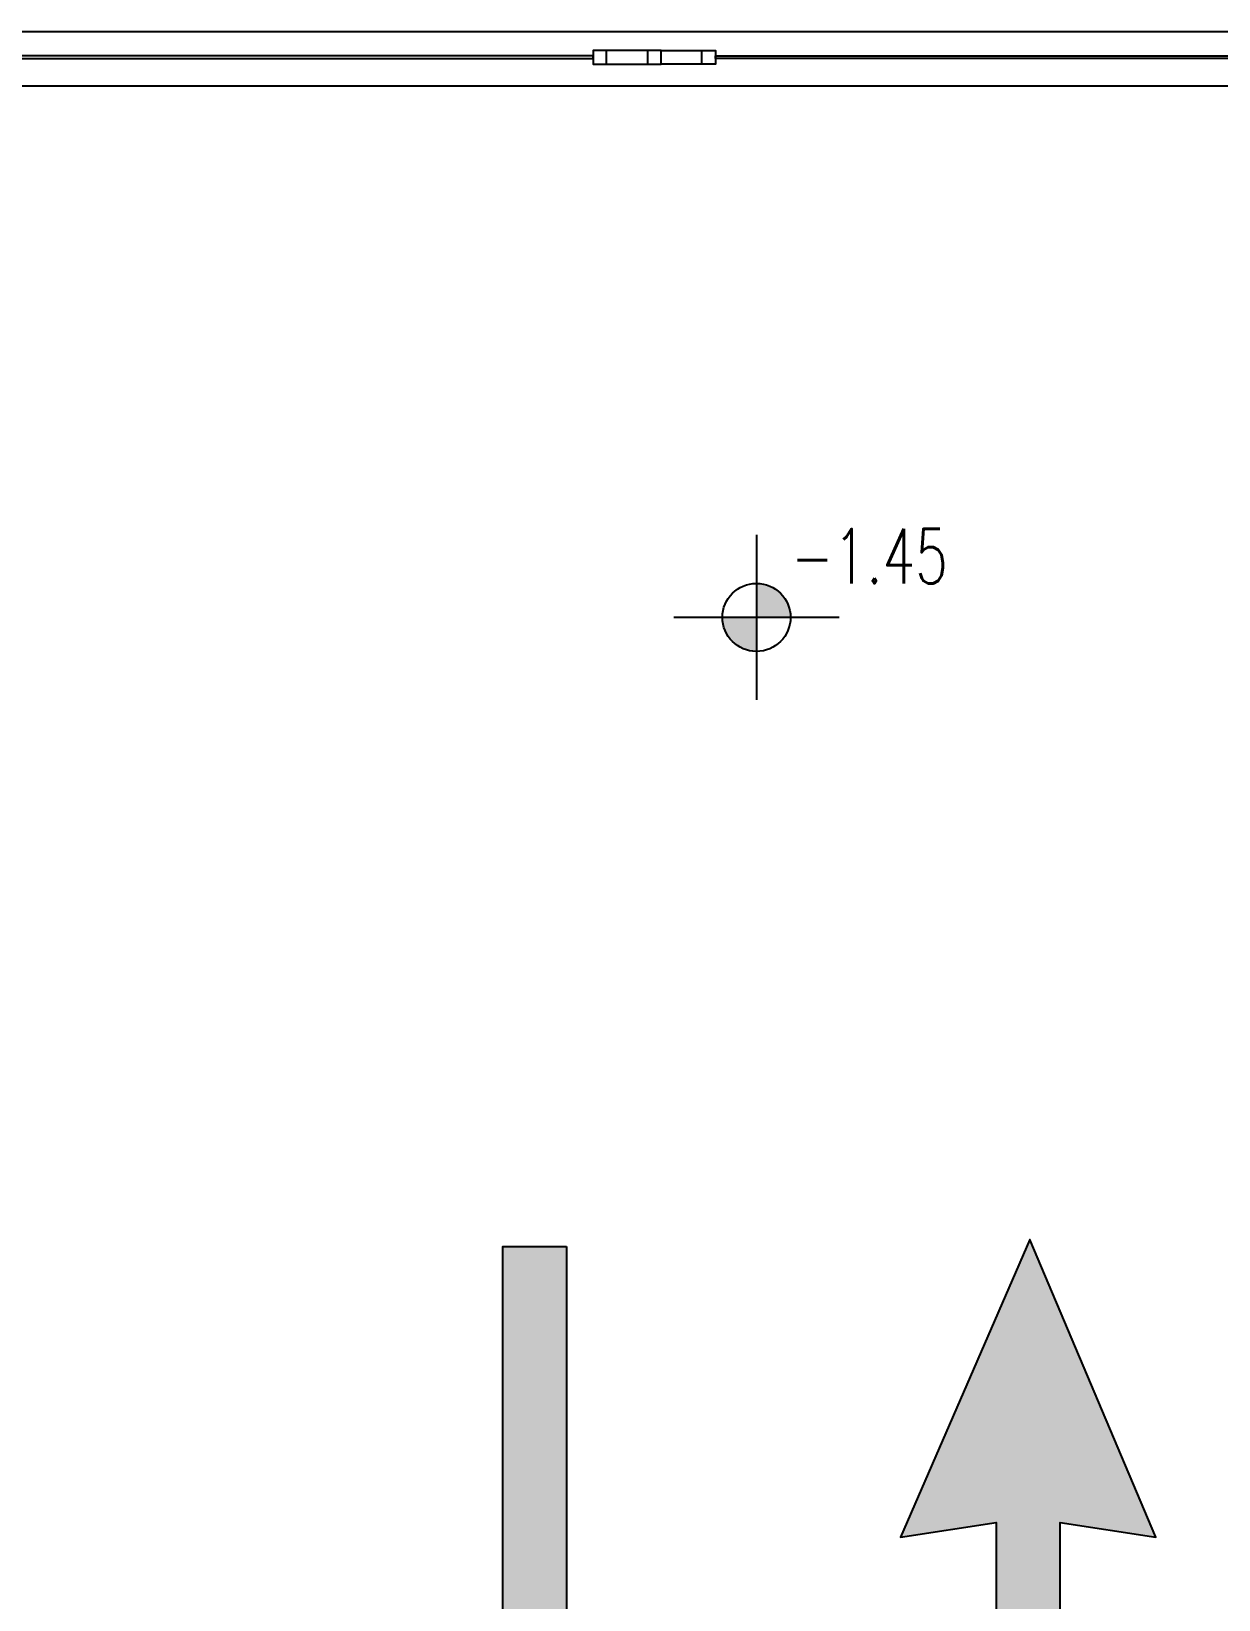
# Model space of a CAD drawing. Header units: millimetres. Extents: x -129 to 3172, y -143 to 919.
# Drawn here: x 5.97 to 10.33, y 24.03 to 29.8 of the extents above; entities that cross this region are included whole.
import ezdxf

# ---------------------------------------------------------------- set-up
doc = ezdxf.new("R2010")
doc.units = ezdxf.units.MM
doc.header["$LTSCALE"] = 0.1
for name, color, linetype in [('A-NIVEL DE PROYECTO', 1, 'Continuous'), ('A-VISTAS', 251, 'Continuous'), ('C-METALICA', 8, 'Continuous'), ('E-TXT', 7, 'Continuous'), ('P-PINT VIAL BLANCA FLECHAS', 9, 'Continuous')]:
    doc.layers.add(name, color=color, linetype=linetype)
doc.styles.get("Standard").update_dxf_attribs({"font": 'arial.ttf'})
doc.styles.add('VAUX', font='romans.shx', dxfattribs={"width": 0.85})

# ---------------------------------------------------------------- blocks, each defined once
blk = doc.blocks.new('FREEZER 5P')
at = {"layer": 'E-TXT', "insert": (474.1294, 76.9377), "char_height": 0.15, "attachment_point": 1, "rotation": 180}
blk.add_mtext_dynamic_manual_height_columns('{\\Fromans|c0;\\W0.7;Freezer Vertical 5P}', width=3185.185392, gutter_width=1.3826, heights=[0], dxfattribs=at)
blk = doc.blocks.new('flecha simple')
at = {"layer": 'P-PINT VIAL BLANCA FLECHAS', "ltscale": 0.1}
blk.add_hatch(color=256, dxfattribs=at).paths.add_polyline_path([(-0.2533, 1.4062), (0.0983, 1.4605), (0.0983, 0), (0.3326, 0), (0.3326, 1.4605), (0.6842, 1.4062), (0.2213, 2.5)])
at = {"layer": 'P-PINT VIAL BLANCA FLECHAS', "linetype": 'Continuous'}
blk.add_lwpolyline([(0.3326, 0), (0.3326, 1.4605), (0.6842, 1.4062), (0.2213, 2.5), (-0.2533, 1.4062), (0.0983, 1.4605), (0.0983, 0)], close=True, dxfattribs=at)
blk = doc.blocks.new('y')
h = blk.add_hatch(color=2)
h.dxf.hatch_style = 1
h.paths.add_polyline_path([(0.22, 0.099, -0.414214), (0.515, -0.196), (0.22, -0.196)])
h.paths.add_polyline_path([(-0.073, -0.224), (0.22, -0.224), (0.22, -0.491, -0.386785)])
h.paths.add_polyline_path([(-0.075, -0.196), (0.22, -0.196), (0.22, -0.224), (-0.073, -0.224, -0.023641)])
at = {"color": 2}
for p, q in [((0.22, 0.52), (0.22, -0.912)), ((0.936, -0.196), (-0.496, -0.196))]:
    blk.add_line(p, q, dxfattribs=at)
blk.add_circle((0.22, -0.196), 0.295, dxfattribs=at)
at = {"style": 'VAUX'}
blk.add_attdef('+99.50', (0.499, 0.098), '', height=0.433, dxfattribs=at)

msp = doc.modelspace()

# ---------------------------------------------------------------- linework, layer by layer
at = {"layer": 'A-VISTAS'}
for p, q in [((0.2793, 29.7953, 0.0004), (16.7808, 29.7951, 0.0004)), ((0.2793, 29.5951, 0.0004), (16.9808, 29.5951, 0.0004))]:
    msp.add_line(p, q, dxfattribs=at)
at = {"layer": 'C-METALICA'}
for p, q in [((8.2285, 29.7252, 0.0031), (8.0785, 29.7252, 0.0031)), ((8.0785, 29.6752, 0.0031), (8.2285, 29.6752, 0.0031)), ((8.2785, 29.7252, 0.0031), (8.4285, 29.7252, 0.0031)), ((8.4285, 29.6752, 0.0031), (8.2785, 29.6752, 0.0031))]:
    msp.add_line(p, q, dxfattribs=at)
at = {"layer": 'C-METALICA', "elevation": 0.0031}
for points in [[(5.8285, 29.6952), (8.0285, 29.6952), (8.0285, 29.7052), (5.8285, 29.7052)], [(8.0785, 29.7252), (8.0285, 29.7252), (8.0285, 29.6752), (8.0785, 29.6752)], [(8.2785, 29.7252), (8.2285, 29.7252), (8.2285, 29.6752), (8.2785, 29.6752)], [(8.4285, 29.7252), (8.4785, 29.7252), (8.4785, 29.6752), (8.4285, 29.6752)], [(10.6785, 29.6952), (8.4785, 29.6952), (8.4785, 29.7052), (10.6785, 29.7052)]]:
    msp.add_lwpolyline(points, close=True, dxfattribs=at)

# ---------------------------------------------------------------- block references
at = {"rotation": 179.9999815321164}
for p in [(457.4199, 102.0219), (461.3249, 102.0219)]:
    msp.add_blockref('FREEZER 5P', p, dxfattribs=at)
at = {"layer": 'A-NIVEL DE PROYECTO'}
ref = msp.add_blockref('y', (8.5356, 27.7253, 0), dxfattribs=dict(at, xscale=0.4238286602019429, yscale=0.4238286602019429, zscale=0.4238286602019429))
ref.add_attrib('+99.50', '-1.45', (8.7559, 27.767, 0), dxfattribs={"layer": '0', "height": 0.2, "style": 'VAUX', "width": 0.7})
at = {"layer": 'P-PINT VIAL BLANCA FLECHAS', "extrusion": (4.59844e-06, 3.6479e-19, 1)}
msp.add_blockref('flecha simple', (9.4111, 22.8566, -0.0009), dxfattribs=at)
at = {"layer": 'P-PINT VIAL BLANCA FLECHAS', "extrusion": (4.59844e-06, 3.36838e-19, 1), "xscale": -1, "rotation": 180}
msp.add_blockref('flecha simple', (7.5988, 25.331, -0.0005), dxfattribs=at)

doc.saveas('drawing.dxf')
